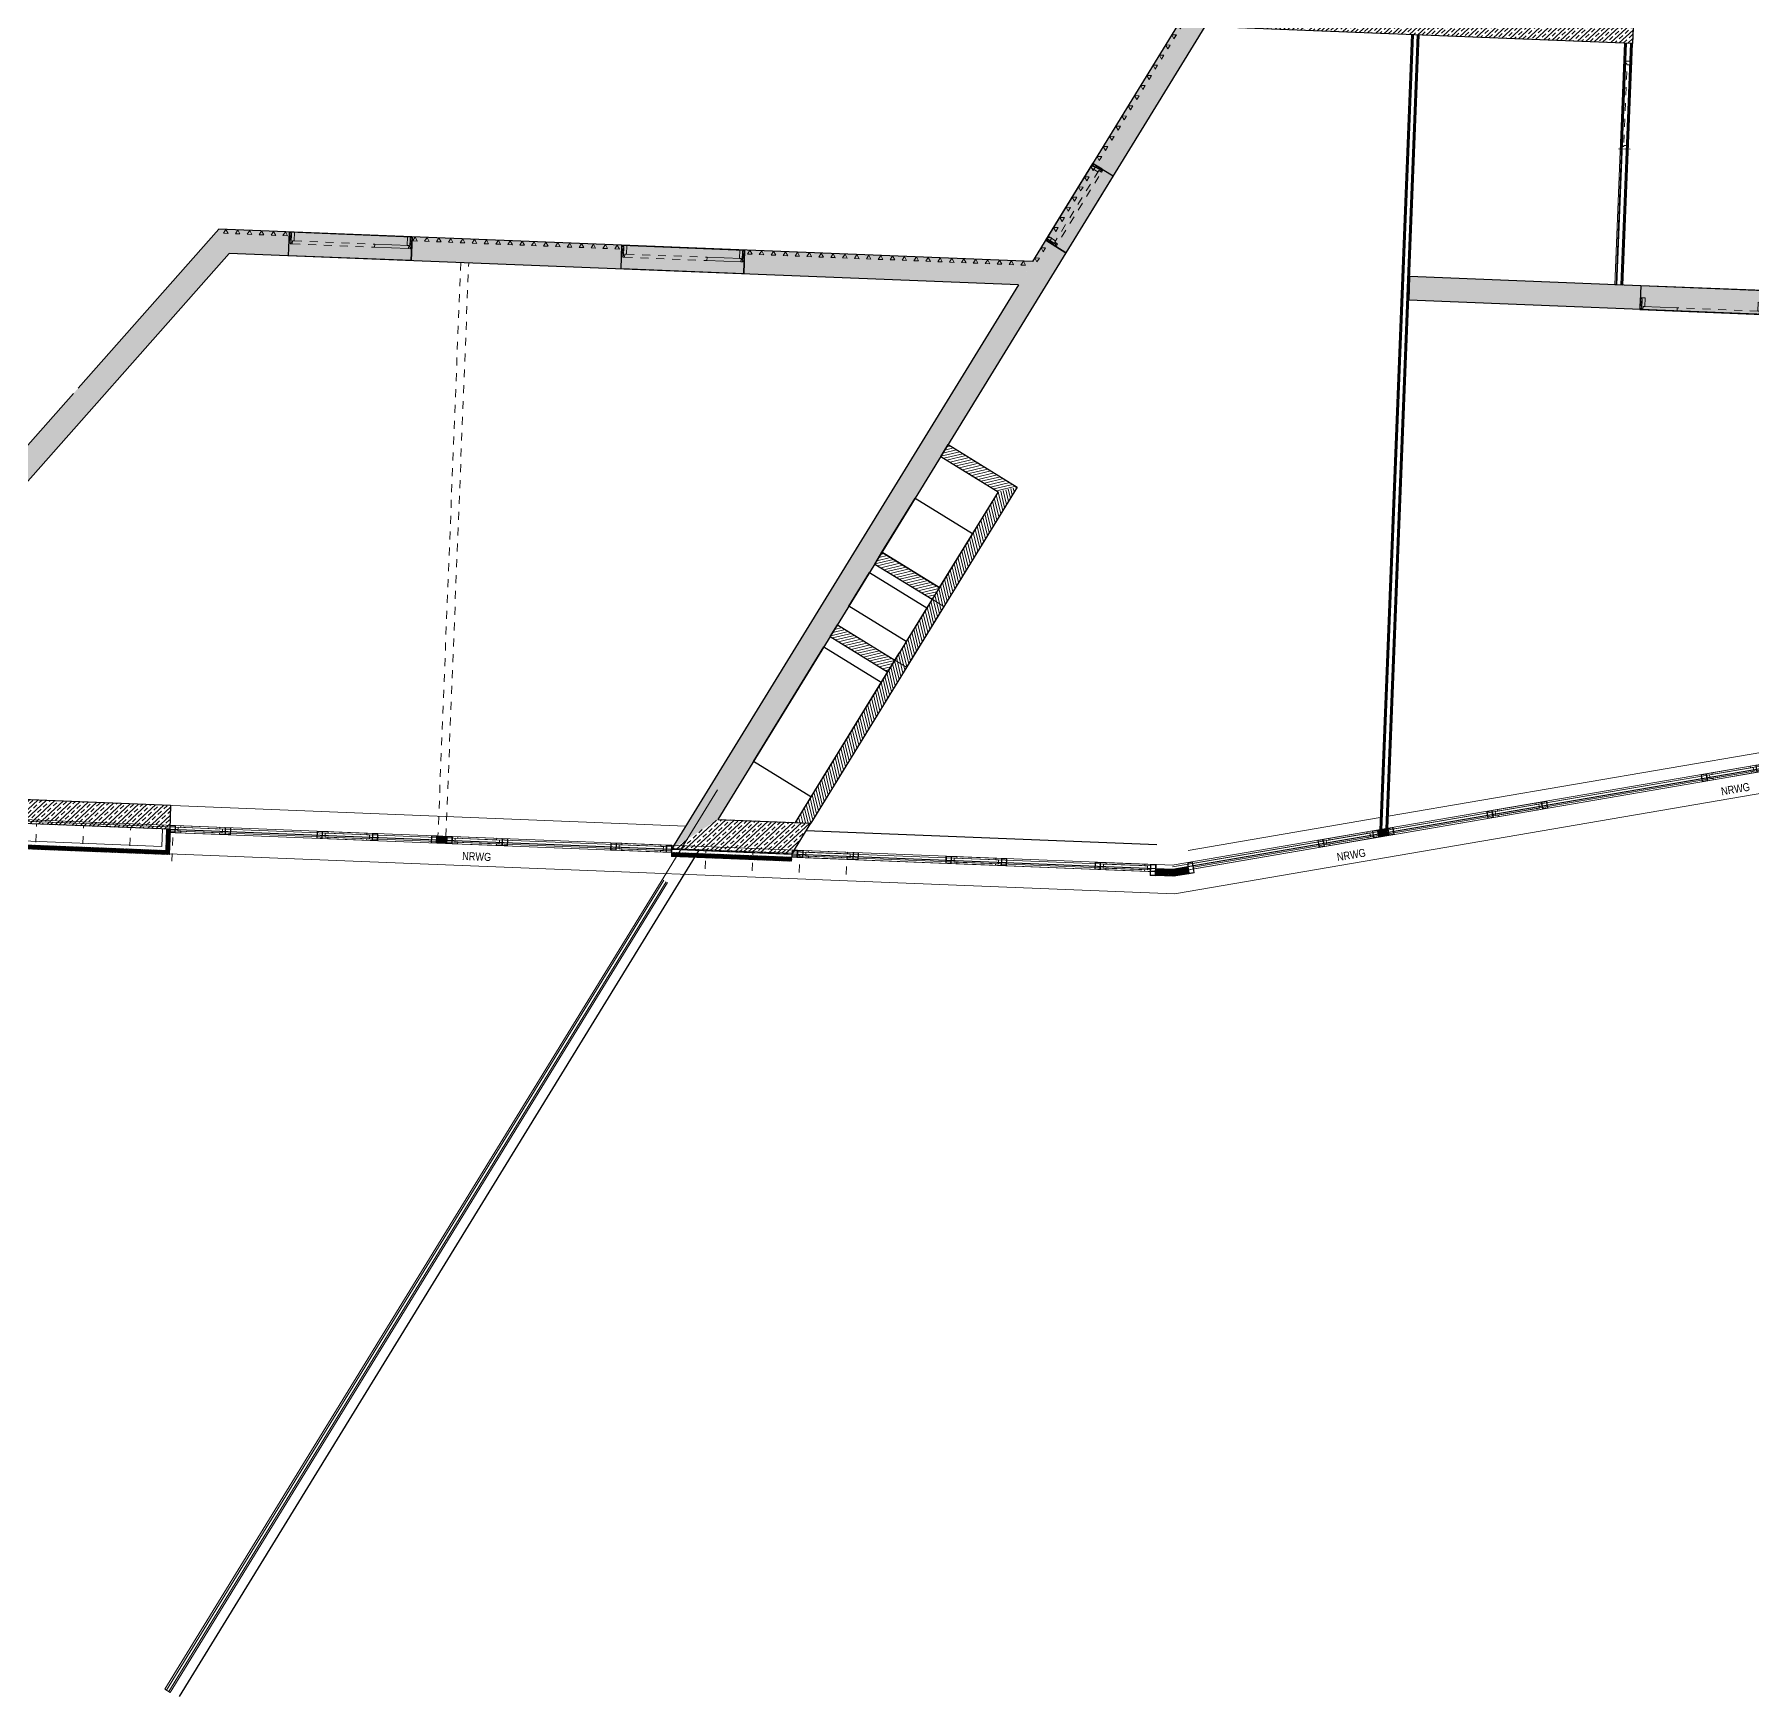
# Model space of a CAD drawing. Header units: metres. Extents: x 66528 to 66676, y 35171 to 35248.
# Drawn here: x 66623.46 to 66645.15, y 35216.05 to 35236.99 of the extents above; entities that cross this region are included whole.
import ezdxf

# ---------------------------------------------------------------- set-up
doc = ezdxf.new("R2010")
doc.units = ezdxf.units.M
doc.header["$LTSCALE"] = 0.00254
for name, pattern in [('Ohne Titel-22', [0.78736, 0.39368, -0.39368]), ('Ohne Titel-26', [0.629921, 0.314961, -0.314961]), ('Ohne Titel-31', [0.688976, 0.19685, -0.492126]), ('Ohne Titel-32', [0.352778, 0.176389, -0.176389])]:
    doc.linetypes.add(name, pattern=pattern)
for name, color, linetype, lineweight in [('AUSBAU - Darstellungen - Dämmung', 250, 'Continuous', 13), ('AUSBAU - Darstellungen - Fassade', 7, 'Continuous', 13), ('AUSBAU - Darstellungen - Geländer', 7, 'Continuous', 5), ('AUSBAU - Darstellungen - Trockenbau', 7, 'Continuous', 13), ('AUSBAU - Objekte - Türen', 7, 'Continuous', 13), ('ROHBAU - Darstellungen - Ansichtslinien', 7, 'Continuous', 13), ('ROHBAU - Darstellungen - Decken', 150, 'Continuous', 25), ('ROHBAU - Darstellungen - Sichtbetonklassen', 7, 'Continuous', 5), ('ROHBAU - Darstellungen - Wände', 7, 'Continuous', 25), ('ROHBAU - Darstellungen - Wände - Mauerwerk', 7, 'Continuous', 25)]:
    doc.layers.add(name, color=color, linetype=linetype, lineweight=lineweight)
doc.styles.add('Arial Narrow', font='ARIALN.TTF')
pattern_1 = [(13.436656125, (0, 0), (0.009124317202, -0.031482042533), [])]

# ---------------------------------------------------------------- blocks, each defined once
blk = doc.blocks.new('Tür_STB_155cm_30cm_ST-2')
at = {"layer": 'AUSBAU - Objekte - Türen', "lineweight": 25}
for p, q in [((-0.775, 0.15), (-0.775, -0.15)), ((0.775, -0.15), (0.775, 0.15))]:
    blk.add_line(p, q, dxfattribs=at)
at = {"layer": 'AUSBAU - Objekte - Türen', "color": 254, "lineweight": 5}
for p, q in [((-0.75, 0.015), (-0.775, 0.135)), ((-0.75, 0.135), (-0.775, 0.015)), ((0.75, 0.015), (0.775, 0.135)), ((0.75, 0.135), (0.775, 0.015))]:
    blk.add_line(p, q, dxfattribs=at)
at = {"layer": 'AUSBAU - Objekte - Türen', "color": 255, "linetype": 'Continuous', "lineweight": 25, "flags": 128}
blk.add_lwpolyline([(0.775, -0.15), (0.775, 0.15), (-0.775, 0.15), (-0.775, -0.15)], close=True, dxfattribs=at)
at = {"layer": 'AUSBAU - Objekte - Türen', "lineweight": 18, "flags": 128}
for points in [[(-0.75, 0.015), (-0.75, 0.135), (-0.775, 0.135), (-0.775, 0.015)], [(-0.76, 0), (-0.715, 0), (-0.715, 0.11), (-0.735, 0.11), (-0.735, 0.15), (-0.76, 0.15), (-0.76, 0.135), (-0.75, 0.135), (-0.75, 0.015), (-0.76, 0.015)], [(0.76, 0), (0.715, 0), (0.715, 0.11), (0.735, 0.11), (0.735, 0.15), (0.76, 0.15), (0.76, 0.135), (0.75, 0.135), (0.75, 0.015), (0.76, 0.015)], [(0.75, 0.015), (0.75, 0.135), (0.775, 0.135), (0.775, 0.015)]]:
    blk.add_lwpolyline(points, close=True, dxfattribs=at)
at = {"layer": 'AUSBAU - Objekte - Türen', "color": 9, "linetype": 'Ohne Titel-26', "lineweight": 5, "flags": 128}
blk.add_lwpolyline([(-0.735, 0.15), (0.305, 0.15), (0.305, 0.11), (-0.735, 0.11)], close=True, dxfattribs=at)
at = {"layer": 'AUSBAU - Objekte - Türen', "flags": 128}
blk.add_lwpolyline([(0.735, 0.15), (0.735, 0.11), (0.305, 0.11), (0.305, 0.15)], close=True, dxfattribs=at)
blk = doc.blocks.new('Tür_STB_155cm_30cm_ST')
at = {"layer": 'AUSBAU - Objekte - Türen', "lineweight": 25}
for p, q in [((-0.775, 0.15), (-0.775, -0.15)), ((-0.775, 0.15), (-0.775, -0.15)), ((0.775, -0.15), (0.775, 0.15)), ((0.775, 0.15), (0.775, -0.15)), ((0.775, 0.15), (0.775, -0.15))]:
    blk.add_line(p, q, dxfattribs=at)
at = {"layer": 'AUSBAU - Objekte - Türen', "color": 254, "lineweight": 5}
for p, q in [((-0.75, -0.135), (-0.775, -0.015)), ((-0.75, -0.015), (-0.775, -0.135)), ((0.75, -0.135), (0.775, -0.015)), ((0.75, -0.015), (0.775, -0.135))]:
    blk.add_line(p, q, dxfattribs=at)
at = {"layer": 'AUSBAU - Objekte - Türen', "color": 255, "linetype": 'Continuous', "lineweight": 25, "flags": 128}
blk.add_lwpolyline([(0.775, -0.15), (0.775, 0.15), (-0.775, 0.15), (-0.775, -0.15)], close=True, dxfattribs=at)
at = {"layer": 'AUSBAU - Objekte - Türen', "lineweight": 18, "flags": 128}
for points in [[(-0.76, -0.15), (-0.715, -0.15), (-0.715, -0.04), (-0.735, -0.04), (-0.735, 0), (-0.76, 0), (-0.76, -0.015), (-0.75, -0.015), (-0.75, -0.135), (-0.76, -0.135)], [(0.76, -0.15), (0.715, -0.15), (0.715, -0.04), (0.735, -0.04), (0.735, 0), (0.76, 0), (0.76, -0.015), (0.75, -0.015), (0.75, -0.135), (0.76, -0.135)], [(-0.75, -0.135), (-0.75, -0.015), (-0.775, -0.015), (-0.775, -0.135)], [(0.75, -0.135), (0.75, -0.015), (0.775, -0.015), (0.775, -0.135)]]:
    blk.add_lwpolyline(points, close=True, dxfattribs=at)
at = {"layer": 'AUSBAU - Objekte - Türen', "color": 9, "linetype": 'Ohne Titel-26', "lineweight": 5, "flags": 128}
blk.add_lwpolyline([(-0.735, 0), (0.305, 0), (0.305, -0.04), (-0.735, -0.04)], close=True, dxfattribs=at)
at = {"layer": 'AUSBAU - Objekte - Türen', "flags": 128}
blk.add_lwpolyline([(0.735, 0), (0.735, -0.04), (0.305, -0.04), (0.305, 0)], close=True, dxfattribs=at)
blk = doc.blocks.new('Gruppe-268-1')
at = {"layer": 'AUSBAU - Objekte - Türen', "linetype": 'Continuous', "flags": 128}
blk.add_lwpolyline([(66634.471, 35228.998), (66634.942, 35229.765), (66634.792, 35229.856), (66634.321, 35229.089)], close=True, dxfattribs=at)
blk = doc.blocks.new('Symbol-81')
at = {"layer": 'AUSBAU - Darstellungen - Fassade', "linetype": 'Continuous', "flags": 128}
for points in [[(0, 0), (0.07, 0), (0.07, -0.09), (0, -0.09)], [(0.005, -0.005), (0.065, -0.005), (0.065, -0.085), (0.005, -0.085)]]:
    blk.add_lwpolyline(points, close=True, dxfattribs=at)
blk = doc.blocks.new('Wandanschluß_CW75 (2D)')
at = {"layer": 'AUSBAU - Darstellungen - Fassade', "linetype": 'Continuous', "lineweight": 5}
h = blk.add_hatch(dxfattribs=at)
h.set_pattern_fill('DÄMMUNG GRAU-2', color=8, style=0, pattern_type=2)
h.set_pattern_definition([(45, (0, 0), (0.0099219, -0.0088194), [])])
h.paths.add_polyline_path([(-0.0625, 0.005), (-0.0625, 0.085), (0.0625, 0.085), (0.0625, 0.005)])
h = blk.add_hatch(dxfattribs=at)
h.set_pattern_fill('DÄMMUNG GRAU-2-1', color=251, style=0, pattern_type=2)
h.set_pattern_definition([(-45, (0.035355, -0.035355), (-0.008897, -0.0109467), [])])
h.paths.add_polyline_path([(-0.0625, 0.005), (-0.0625, 0.085), (0.0625, 0.085), (0.0625, 0.005)])
at = {"layer": 'AUSBAU - Darstellungen - Fassade'}
for p, q in [((-0.0625, 0.085), (0.0625, 0.085)), ((-0.0625, 0.005), (-0.0625, 0.085)), ((-0.0625, 0.005), (0.0625, 0.005)), ((0.0625, 0.005), (0.0625, 0.085))]:
    blk.add_line(p, q, dxfattribs=at)
at = {"layer": 'AUSBAU - Darstellungen - Fassade', "flags": 128}
for points in [[(-0.0625, 0.09), (0.0625, 0.09), (0.0625, 0.085), (-0.0625, 0.085)], [(-0.0625, 0.005), (0.0625, 0.005), (0.0625, 0), (-0.0625, 0)]]:
    blk.add_lwpolyline(points, close=True, dxfattribs=at)
at = {"layer": 'AUSBAU - Darstellungen - Fassade', "color": 7}
for p in [(-0.1325, 0.09), (0.0625, 0.09)]:
    blk.add_blockref('Symbol-81', p, dxfattribs=at)
blk = doc.blocks.new('SB 4')
at = {"layer": 'ROHBAU - Darstellungen - Sichtbetonklassen', "color": 251, "linetype": 'Continuous', "lineweight": 5, "flags": 128}
for points in [[(-0.121, -0.05), (-0.15, 0), (-0.179, -0.05)], [(-0.029, -0.05), (0, 0), (0.029, -0.05)]]:
    blk.add_lwpolyline(points, close=True, dxfattribs=at)
blk = doc.blocks.new('Gruppe-303-1')
at = {"layer": 'ROHBAU - Darstellungen - Sichtbetonklassen', "color": 7, "rotation": 224.8550094138253}
for p in [(66623.814, 35237.674), (66623.6, 35237.463), (66623.387, 35237.251), (66623.173, 35237.039), (66621.571, 35235.452), (66621.463, 35235.346), (66621.25, 35235.135), (66621.036, 35234.923), (66620.822, 35234.712), (66620.609, 35234.5)]:
    blk.add_blockref('SB 4', p, dxfattribs=at)
blk = doc.blocks.new('Gruppe-306-1')
at = {"layer": 'ROHBAU - Darstellungen - Sichtbetonklassen', "color": 7, "rotation": 357.828205953494}
for p in [(66626.026, 35234.52), (66626.326, 35234.508), (66626.627, 35234.496)]:
    blk.add_blockref('SB 4', p, dxfattribs=at)
blk = doc.blocks.new('Gruppe-307-1')
at = {"layer": 'ROHBAU - Darstellungen - Sichtbetonklassen', "color": 7, "rotation": 357.8155833137886}
for p in [(66628.415, 35234.425), (66628.715, 35234.413), (66629.016, 35234.401), (66629.316, 35234.389), (66629.466, 35234.383), (66629.767, 35234.371), (66630.067, 35234.359), (66630.367, 35234.347), (66630.517, 35234.341), (66630.817, 35234.329)]:
    blk.add_blockref('SB 4', p, dxfattribs=at)
blk = doc.blocks.new('Gruppe-308-1')
at = {"layer": 'ROHBAU - Darstellungen - Sichtbetonklassen', "color": 7, "rotation": 357.8142109308994}
for p in [(66632.642, 35234.257), (66632.942, 35234.245), (66633.243, 35234.233), (66633.543, 35234.22), (66633.693, 35234.215), (66633.994, 35234.202), (66634.294, 35234.191), (66634.594, 35234.179), (66634.744, 35234.173), (66635.044, 35234.161), (66635.344, 35234.15), (66635.645, 35234.137), (66635.795, 35234.132), (66635.945, 35234.125)]:
    blk.add_blockref('SB 4', p, dxfattribs=at)
blk = doc.blocks.new('Gruppe-309-1')
at = {"layer": 'ROHBAU - Darstellungen - Sichtbetonklassen', "color": 7, "rotation": 58.55180904876906}
for p in [(66638.056, 35237.367), (66637.898, 35237.111), (66637.741, 35236.855), (66637.819, 35236.983), (66637.583, 35236.599), (66637.427, 35236.343), (66637.191, 35235.959), (66637.269, 35236.087), (66637.033, 35235.702), (66636.877, 35235.447), (66636.719, 35235.19), (66636.641, 35235.062), (66636.484, 35234.806), (66636.326, 35234.55), (66636.168, 35234.294)]:
    blk.add_blockref('SB 4', p, dxfattribs=at)
blk = doc.blocks.new('Tür_STB_114cm_30cm')
at = {"layer": 'AUSBAU - Objekte - Türen', "lineweight": 25}
for p, q in [((-1.14, 0.15), (-1.14, -0.15)), ((0, 0.15), (0, -0.15)), ((0, 0.15), (0, -0.15))]:
    blk.add_line(p, q, dxfattribs=at)
at = {"layer": 'AUSBAU - Objekte - Türen', "color": 254, "lineweight": 5}
for p, q in [((-1.115, 0.135), (-1.14, 0.015)), ((-1.115, 0.015), (-1.14, 0.135)), ((-0.025, 0.135), (0, 0.015)), ((-0.025, 0.015), (0, 0.135))]:
    blk.add_line(p, q, dxfattribs=at)
at = {"layer": 'AUSBAU - Objekte - Türen', "color": 255, "linetype": 'Continuous', "lineweight": 25, "flags": 128}
blk.add_lwpolyline([(-1.14, 0.15), (-1.14, -0.15), (0, -0.15), (0, 0.15)], close=True, dxfattribs=at)
at = {"layer": 'AUSBAU - Objekte - Türen', "lineweight": 18, "flags": 128}
for points in [[(-1.115, 0.135), (-1.115, 0.015), (-1.14, 0.015), (-1.14, 0.135)], [(-1.125, 0.15), (-1.08, 0.15), (-1.08, 0.04), (-1.1, 0.04), (-1.1, 0), (-1.125, 0), (-1.125, 0.015), (-1.115, 0.015), (-1.115, 0.135), (-1.125, 0.135)], [(-0.015, 0.15), (-0.06, 0.15), (-0.06, 0.04), (-0.04, 0.04), (-0.04, 0), (-0.015, 0), (-0.015, 0.015), (-0.025, 0.015), (-0.025, 0.135), (-0.015, 0.135)], [(-0.025, 0.135), (-0.025, 0.015), (0, 0.015), (0, 0.135)]]:
    blk.add_lwpolyline(points, close=True, dxfattribs=at)
at = {"layer": 'AUSBAU - Objekte - Türen', "color": 9, "linetype": 'Ohne Titel-26', "lineweight": 5, "flags": 128}
blk.add_lwpolyline([(-1.1, 0.04), (-0.04, 0.04), (-0.04, 0), (-1.1, 0)], close=True, dxfattribs=at)
blk = doc.blocks.new('BTN_fenster_hoch_OG4_gr_mot')
at = {"layer": 'AUSBAU - Darstellungen - Fassade'}
for p, q in [((-0.7, 0.4), (-0.07, 0.4)), ((-0.7, 0.31), (-0.07, 0.31))]:
    blk.add_line(p, q, dxfattribs=at)
at = {"layer": 'AUSBAU - Darstellungen - Fassade', "flags": 128}
for points in [[(-0.7, 0.4), (-0.07, 0.4), (-0.07, 0.31), (-0.7, 0.31)], [(-0.63, 0.38), (-0.63, 0.4), (-0.7, 0.4), (-0.7, 0.31), (-0.63, 0.31), (-0.63, 0.33), (-0.665, 0.33), (-0.665, 0.38)], [(-0.665, 0.38), (-0.105, 0.38), (-0.105, 0.33), (-0.665, 0.33)], [(-0.14, 0.38), (-0.14, 0.4), (-0.07, 0.4), (-0.07, 0.31), (-0.14, 0.31), (-0.14, 0.33), (-0.105, 0.33), (-0.105, 0.38)]]:
    blk.add_lwpolyline(points, close=True, dxfattribs=at)
at = {"layer": 'AUSBAU - Darstellungen - Fassade', "color": 7, "rotation": 359.9999999965611}
for p in [(-0.77, 0.4), (-0.07, 0.4)]:
    blk.add_blockref('Symbol-81', p, dxfattribs=at)
blk = doc.blocks.new('BTN_fenster_hoch4_OG1_gr_R')
at = {"layer": 'AUSBAU - Darstellungen - Fassade'}
for p, q in [((0.07, 0), (0.7, 0)), ((0.07, -0.09), (0.7, -0.09))]:
    blk.add_line(p, q, dxfattribs=at)
at = {"layer": 'AUSBAU - Darstellungen - Fassade', "flags": 128}
for points in [[(0.07, 0), (0.7, 0), (0.7, -0.09), (0.07, -0.09)], [(0.14, -0.02), (0.14, 0), (0.07, 0), (0.07, -0.09), (0.14, -0.09), (0.14, -0.07), (0.105, -0.07), (0.105, -0.02)], [(0.105, -0.02), (0.665, -0.02), (0.665, -0.07), (0.105, -0.07)], [(0.63, -0.02), (0.63, 0), (0.7, 0), (0.7, -0.09), (0.63, -0.09), (0.63, -0.07), (0.665, -0.07), (0.665, -0.02)]]:
    blk.add_lwpolyline(points, close=True, dxfattribs=at)
at = {"layer": 'AUSBAU - Darstellungen - Fassade', "color": 7, "rotation": 359.9999999965611}
for p in [(0, 0), (0.7, 0)]:
    blk.add_blockref('Symbol-81', p, dxfattribs=at)
blk = doc.blocks.new('Anschluss_Fassade')
at = {"layer": 'AUSBAU - Darstellungen - Fassade', "linetype": 'Continuous', "flags": 128}
for points in [[(0, 0.14), (0.07, 0.14), (0.07, 0), (0, 0)], [(0.005, 0.135), (0.065, 0.135), (0.065, 0.005), (0.005, 0.005)]]:
    blk.add_lwpolyline(points, close=True, dxfattribs=at)
blk = doc.blocks.new('Tür_TB_114cm_10cm')
at = {"layer": 'AUSBAU - Objekte - Türen', "lineweight": 18}
for p, q in [((0, 0.075), (0, 0.062)), ((0, 0.062), (0, 0.075)), ((0.015, 0.062), (0, 0.062)), ((0.015, 0.1), (0.015, -0.05)), ((1.125, 0.062), (1.14, 0.062)), ((1.14, 0.075), (1.14, 0.062)), ((1.14, 0.062), (1.14, 0.075)), ((0, -0.013), (0.015, -0.013)), ((0, -0.013), (0, -0.025)), ((1.14, -0.013), (1.125, -0.013)), ((1.14, -0.013), (1.14, -0.025))]:
    blk.add_line(p, q, dxfattribs=at)
at = {"layer": 'AUSBAU - Objekte - Türen', "color": 255, "linetype": 'Continuous', "lineweight": 5, "flags": 128}
blk.add_lwpolyline([(1.14, 0.062), (1.125, 0.062), (1.125, -0.013), (1.14, -0.013), (1.14, -0.025), (0, -0.025), (0, -0.013), (0.01, -0.013), (0.015, -0.013), (0.015, 0.062), (0.009, 0.062), (0, 0.062), (0, 0.075), (1.14, 0.075)], close=True, dxfattribs=at)
at = {"layer": 'AUSBAU - Objekte - Türen', "lineweight": 18, "flags": 128}
for points in [[(0.015, 0.075), (0.06, 0.075), (0.06, 0.015), (0.045, 0.015), (0.045, -0.025), (0.015, -0.025)], [(1.125, 0.075), (1.08, 0.075), (1.08, 0.015), (1.095, 0.015), (1.095, -0.025), (1.125, -0.025)]]:
    blk.add_lwpolyline(points, close=True, dxfattribs=at)
at = {"layer": 'AUSBAU - Objekte - Türen', "color": 9, "linetype": 'Ohne Titel-26', "lineweight": 5, "flags": 128}
blk.add_lwpolyline([(0.095, 0.015), (1.095, 0.015), (1.095, -0.005), (1.095, -0.025), (0.045, -0.025), (0.045, 0.015)], close=True, dxfattribs=at)

msp = doc.modelspace()

# ---------------------------------------------------------------- hatches: boundary and pattern name
at = {"layer": 'AUSBAU - Darstellungen - Dämmung', "linetype": 'Continuous', "lineweight": 5}
h = msp.add_hatch(dxfattribs=at)
h.set_pattern_fill('DÄMMUNG ROT_NICHTBRENNBAR', color=41, angle=-2.2793, style=0, pattern_type=2)
h.set_pattern_definition([(42.72072458, (0, 0), (0.05088190898, -0.05510019364), [])])
h.paths.add_polyline_path([(66637.615, 35226.368), (66637.619, 35226.457), (66637.834, 35226.449), (66637.84, 35226.359)])
h = msp.add_hatch(dxfattribs=at)
h.set_pattern_fill('DÄMMUNG GRAU-2', color=8, angle=-2.2793, style=0, pattern_type=2)
h.set_pattern_definition([(42.72072458, (0, 0), (0.0095632727066, -0.0092070635374), [])])
h.paths.add_polyline_path([(66637.619, 35226.452), (66637.615, 35226.372), (66637.84, 35226.364), (66637.835, 35226.444)])
h = msp.add_hatch(dxfattribs=at)
h.set_pattern_fill('DÄMMUNG GRAU-2-1', color=251, angle=-2.2793, style=0, pattern_type=2)
h.set_pattern_definition([(-47.27927542, (0.033921, -0.036733), (-0.0093253228812, -0.010584246509), [])])
h.paths.add_polyline_path([(66637.619, 35226.452), (66637.615, 35226.372), (66637.84, 35226.364), (66637.835, 35226.444)])
h = msp.add_hatch(dxfattribs=at)
h.set_pattern_fill('DÄMMUNG ROT_NICHTBRENNBAR', color=41, angle=-170.2793, style=0, pattern_type=2)
h.set_pattern_definition([(-125.2793, (0, 0), (-0.061225973026, 0.04331720475), [])])
h.paths.add_polyline_path([(66638.02, 35226.481), (66638.035, 35226.392), (66637.84, 35226.359), (66637.834, 35226.449)])
h = msp.add_hatch(dxfattribs=at)
h.set_pattern_fill('DÄMMUNG GRAU-2', color=8, angle=-170.2793, style=0, pattern_type=2)
h.set_pattern_definition([(-125.279300003, (0, 0), (-0.0112685453898, 0.0070175557455), [])])
h.paths.add_polyline_path([(66638.034, 35226.397), (66638.021, 35226.476), (66637.835, 35226.444), (66637.84, 35226.364)])
h = msp.add_hatch(dxfattribs=at)
h.set_pattern_fill('DÄMMUNG GRAU-2-1', color=251, angle=-170.2793, style=0, pattern_type=2)
h.set_pattern_definition([(-215.279300003, (-0.040817, 0.028878), (0.0069209588884, 0.0122917960065), [])])
h.paths.add_polyline_path([(66638.034, 35226.397), (66638.021, 35226.476), (66637.835, 35226.444), (66637.84, 35226.364)])
at = {"layer": 'AUSBAU - Darstellungen - Fassade', "linetype": 'Continuous', "lineweight": 5}
h = msp.add_hatch(dxfattribs=at)
h.set_pattern_fill('DÄMMUNG GRAU-2', color=8, angle=-92.2793, style=0, pattern_type=2)
h.set_pattern_definition([(-47.2793, (0, 0), (-0.00920706764, -0.0095632687568), [])])
h.paths.add_polyline_path([(66625.176, 35226.953), (66625.126, 35226.955), (66625.115, 35226.685), (66625.163, 35226.633)])
h = msp.add_hatch(dxfattribs=at)
h.set_pattern_fill('DÄMMUNG GRAU-2-1', color=251, angle=-92.2793, style=0, pattern_type=2)
h.set_pattern_definition([(-137.2793, (-0.036733, -0.033921), (-0.0105842425084, 0.0093253274218), [])])
h.paths.add_polyline_path([(66625.176, 35226.953), (66625.126, 35226.955), (66625.115, 35226.685), (66625.163, 35226.633)])
h = msp.add_hatch(dxfattribs=at)
h.set_pattern_fill('DÄMMUNG GRAU-2', color=8, angle=177.7207, style=0, pattern_type=2)
h.set_pattern_definition([(222.720700003, (0, 0), (-0.0095632687573, 0.0092070676394), [])])
h.paths.add_polyline_path([(66625.163, 35226.633), (66625.115, 35226.685), (66622.956, 35226.771), (66622.924, 35226.722)])
h = msp.add_hatch(dxfattribs=at)
h.set_pattern_fill('DÄMMUNG GRAU-2-1', color=251, angle=177.7207, style=0, pattern_type=2)
h.set_pattern_definition([(132.720700003, (-0.033921, 0.036733), (0.0093253274212, 0.010584242509), [])])
h.paths.add_polyline_path([(66625.163, 35226.633), (66625.115, 35226.685), (66622.956, 35226.771), (66622.924, 35226.722)])
h = msp.add_hatch(dxfattribs=at)
h.set_pattern_fill('DÄMMUNG GRAU-2', color=8, angle=177.7207, style=0, pattern_type=2)
h.set_pattern_definition([(222.7207, (0, 0), (-0.0095632687567, 0.00920706764), [])])
h.paths.add_polyline_path([(66633.019, 35226.55), (66633.021, 35226.6), (66631.503, 35226.661), (66631.501, 35226.611)])
h = msp.add_hatch(dxfattribs=at)
h.set_pattern_fill('DÄMMUNG GRAU-2-1', color=251, angle=177.7207, style=0, pattern_type=2)
h.set_pattern_definition([(132.7207, (-0.033921, 0.036733), (0.009325327422, 0.0105842425083), [])])
h.paths.add_polyline_path([(66633.019, 35226.55), (66633.021, 35226.6), (66631.503, 35226.661), (66631.501, 35226.611)])
at = {"layer": 'ROHBAU - Darstellungen - Wände', "linetype": 'Continuous', "lineweight": 5}
h = msp.add_hatch(dxfattribs=at)
h.set_pattern_fill('STAHLBETON 1_5MM', angle=-121.5633, style=0, pattern_type=2)
h.set_pattern_definition([(-76.56333318, (0, 0), (-0.07294705278, -0.01742777929), []), (-76.56333318, (-0.03891, -0.009295), (-0.07294705278, -0.01742777929), [0.06, -0.04])])
h.paths.add_polyline_path([(66638.074, 35237.395), (66638.238, 35237.088), (66632.088, 35227.078), (66631.504, 35226.701)])
h = msp.add_hatch(dxfattribs=at)
h.set_pattern_fill('STAHLBETON 1_5MM', angle=177.7207, style=0, pattern_type=2)
h.set_pattern_definition([(222.72072459, (0, 0), (-0.05088190898, 0.05510019363), []), (222.72072459, (-0.02714, 0.02939), (-0.05088190898, 0.05510019363), [0.06, -0.04])])
h.paths.add_polyline_path([(66643.65, 35237.173), (66643.638, 35236.873), (66638.238, 35237.088), (66638.074, 35237.395)])
h = msp.add_hatch(dxfattribs=at)
h.set_pattern_fill('STAHLBETON 1_5MM', angle=48.517, style=0, pattern_type=2)
h.set_pattern_definition([(93.51697321, (0, 0), (0.07485875023, 0.0046008167), []), (93.51697321, (0.03993, 0.002454), (0.07485875023, 0.0046008167), [0.06, -0.04])])
h.paths.add_polyline_path([(66619.406, 35226.862), (66619.019, 35226.877), (66625.785, 35234.53), (66625.916, 35234.224)])
h = msp.add_hatch(dxfattribs=at)
h.set_pattern_fill('STAHLBETON 1_5MM', angle=177.7207, style=0, pattern_type=2)
h.set_pattern_definition([(222.72072459, (0, 0), (-0.05088190898, 0.05510019363), []), (222.72072459, (-0.02714, 0.02939), (-0.05088190898, 0.05510019363), [0.06, -0.04])])
h.paths.add_polyline_path([(66636.062, 35234.121), (66635.882, 35233.827), (66625.916, 35234.224), (66625.785, 35234.53)])
h = msp.add_hatch(dxfattribs=at)
h.set_pattern_fill('STAHLBETON 1_5MM', angle=177.7207, style=0, pattern_type=2)
h.set_pattern_definition([(222.72072458, (0, 0), (-0.05088190898, 0.05510019363), []), (222.72072458, (-0.02714, 0.02939), (-0.05088190898, 0.05510019363), [0.06, -0.04])])
h.paths.add_polyline_path([(66658.007, 35233.247), (66657.995, 35232.947), (66640.811, 35233.631), (66640.823, 35233.931)])
h = msp.add_hatch(dxfattribs=at)
h.set_pattern_fill('STAHLBETON 1_5MM', angle=177.7207, style=0, pattern_type=2)
h.set_pattern_definition([(222.72072459, (0, 0), (-0.05088190898, 0.05510019363), []), (222.72072459, (-0.02714, 0.02939), (-0.05088190898, 0.05510019363), [0.06, -0.04])])
h.paths.add_polyline_path([(66625.177, 35227.253), (66625.166, 35226.953), (66619.68, 35227.171), (66619.936, 35227.461)])
h = msp.add_hatch(dxfattribs=at)
h.set_pattern_fill('STAHLBETON 1_5MM', angle=-2.2793, style=0, pattern_type=2)
h.set_pattern_definition([(42.72072459, (0, 0), (0.050881908986, -0.05510019363), []), (42.72072459, (0.02714, -0.02939), (0.050881908986, -0.05510019363), [0.06, -0.04])])
h.paths.add_polyline_path([(66631.504, 35226.701), (66632.088, 35227.078), (66633.262, 35227.031), (66633.022, 35226.64)])
at = {"layer": 'ROHBAU - Darstellungen - Wände - Mauerwerk', "linetype": 'Continuous', "lineweight": 5}
h = msp.add_hatch(dxfattribs=at)
h.set_pattern_fill('KALKSANDSTEIN 1MM', angle=-31.5633, style=0, pattern_type=2)
h.set_pattern_definition([(13.436666825, (0, 0), (0.009124323081, -0.03148204083), [])])
h.paths.add_polyline_path([(66634.903, 35231.66), (66634.995, 35231.809), (66635.868, 35231.273), (66635.627, 35231.215)])
h = msp.add_hatch(dxfattribs=at)
h.set_pattern_fill('KALKSANDSTEIN 1MM', angle=-31.5633, style=0, pattern_type=2)
h.set_pattern_definition([(13.436666824, (0, 0), (0.009124323081, -0.03148204083), [])])
h.paths.add_polyline_path([(66634.995, 35231.809), (66634.903, 35231.66), (66635.627, 35231.215), (66635.868, 35231.273)])
h = msp.add_hatch(dxfattribs=at)
h.set_pattern_fill('KALKSANDSTEIN 1MM', angle=-121.5633, style=0, pattern_type=2)
h.set_pattern_definition([(-76.563343875, (0, 0), (-0.031482042533, -0.009124317202), [])])
h.paths.add_polyline_path([(66635.627, 35231.215), (66635.868, 35231.273), (66633.262, 35227.031), (66633.062, 35227.039)])
h = msp.add_hatch(dxfattribs=at)
h.set_pattern_fill('KALKSANDSTEIN 1MM', angle=-121.5633, style=0, pattern_type=2)
h.set_pattern_definition([(-76.563343875, (0, 0), (-0.031482042533, -0.009124317202), [])])
h.paths.add_polyline_path([(66635.868, 35231.273), (66635.627, 35231.215), (66633.062, 35227.039), (66633.262, 35227.031)])
h = msp.add_hatch(dxfattribs=at)
h.set_pattern_fill('KALKSANDSTEIN 1MM', angle=-31.5633, style=0, pattern_type=2)
h.set_pattern_definition(pattern_1)
h.paths.add_polyline_path([(66634.068, 35230.301), (66634.16, 35230.45), (66634.884, 35230.005), (66634.792, 35229.856)])
h = msp.add_hatch(dxfattribs=at)
h.set_pattern_fill('KALKSANDSTEIN 1MM', angle=-31.5633, style=0, pattern_type=2)
h.set_pattern_definition(pattern_1)
h.paths.add_polyline_path([(66634.16, 35230.45), (66634.068, 35230.301), (66634.792, 35229.856), (66634.884, 35230.005)])
h = msp.add_hatch(dxfattribs=at)
h.set_pattern_fill('KALKSANDSTEIN 1MM', angle=-31.5633, style=0, pattern_type=2)
h.set_pattern_definition(pattern_1)
h.paths.add_polyline_path([(66633.506, 35229.385), (66633.597, 35229.534), (66634.321, 35229.089), (66634.23, 35228.94)])
h = msp.add_hatch(dxfattribs=at)
h.set_pattern_fill('KALKSANDSTEIN 1MM', angle=-31.5633, style=0, pattern_type=2)
h.set_pattern_definition(pattern_1)
h.paths.add_polyline_path([(66633.597, 35229.534), (66633.506, 35229.385), (66634.23, 35228.94), (66634.321, 35229.089)])

# ---------------------------------------------------------------- linework, layer by layer
at = {"layer": 'AUSBAU - Darstellungen - Dämmung'}
for p, q in [((66637.615, 35226.368), (66637.619, 35226.457)), ((66637.619, 35226.457), (66637.834, 35226.449)), ((66638.02, 35226.481), (66637.834, 35226.449)), ((66638.02, 35226.481), (66638.035, 35226.392)), ((66637.615, 35226.368), (66637.84, 35226.359)), ((66638.035, 35226.392), (66637.84, 35226.359))]:
    msp.add_line(p, q, dxfattribs=at)
at = {"layer": 'AUSBAU - Darstellungen - Dämmung', "color": 178, "linetype": 'Continuous', "lineweight": 5}
for p, q in [((66637.619, 35226.452), (66637.835, 35226.444)), ((66637.619, 35226.452), (66637.835, 35226.444)), ((66638.021, 35226.476), (66637.835, 35226.444)), ((66638.021, 35226.476), (66637.835, 35226.444)), ((66637.615, 35226.372), (66637.84, 35226.364)), ((66637.615, 35226.372), (66637.84, 35226.364)), ((66638.034, 35226.397), (66637.84, 35226.364)), ((66638.034, 35226.397), (66637.84, 35226.364))]:
    msp.add_line(p, q, dxfattribs=at)
at = {"layer": 'AUSBAU - Darstellungen - Fassade', "linetype": 'Continuous'}
for p, q in [((66637.829, 35226.479), (66666.741, 35231.431)), ((66637.826, 35226.498), (66657.875, 35229.933)), ((66637.837, 35226.409), (66649.652, 35228.433)), ((66637.855, 35226.138), (66649.641, 35228.157)), ((66622.319, 35227.096), (66631.522, 35226.73)), ((66622.32, 35227.116), (66637.836, 35226.499)), ((66637.837, 35226.409), (66625.164, 35226.913)), ((66637.837, 35226.409), (66625.164, 35226.913)), ((66637.837, 35226.409), (66625.164, 35226.913)), ((66637.855, 35226.138), (66625.153, 35226.643)), ((66637.855, 35226.138), (66625.153, 35226.643)), ((66637.855, 35226.138), (66625.153, 35226.643))]:
    msp.add_line(p, q, dxfattribs=at)
at = {"layer": 'AUSBAU - Darstellungen - Fassade'}
for p, q in [((66649.387, 35228.387), (66637.832, 35226.408)), ((66649.4, 35228.46), (66638.084, 35226.522)), ((66649.408, 35228.411), (66638.092, 35226.473)), ((66625.164, 35226.913), (66631.503, 35226.661)), ((66625.164, 35226.913), (66631.503, 35226.661)), ((66625.165, 35226.933), (66631.503, 35226.681)), ((66633.023, 35226.67), (66637.55, 35226.49)), ((66633.021, 35226.62), (66637.548, 35226.44)), ((66633.021, 35226.6), (66637.842, 35226.408))]:
    msp.add_line(p, q, dxfattribs=at)
at = {"layer": 'AUSBAU - Darstellungen - Fassade', "linetype": 'Ohne Titel-22'}
for p, q in [((66623.475, 35226.79), (66623.484, 35227.02)), ((66624.069, 35226.767), (66624.078, 35226.996)), ((66624.664, 35226.743), (66624.673, 35226.973)), ((66631.926, 35226.454), (66631.935, 35226.684)), ((66632.52, 35226.43), (66632.53, 35226.66)), ((66633.115, 35226.407), (66633.124, 35226.636)), ((66633.709, 35226.383), (66633.719, 35226.613))]:
    msp.add_line(p, q, dxfattribs=at)
at = {"layer": 'AUSBAU - Darstellungen - Fassade', "color": 7, "linetype": 'Continuous', "lineweight": 13}
for p, q in [((66625.076, 35226.957), (66625.067, 35226.737)), ((66625.076, 35226.957), (66625.176, 35226.953)), ((66625.126, 35226.955), (66625.115, 35226.685)), ((66625.126, 35226.955), (66625.115, 35226.685)), ((66625.176, 35226.953), (66625.163, 35226.633)), ((66625.163, 35226.633), (66622.924, 35226.722)), ((66625.115, 35226.685), (66622.956, 35226.771)), ((66625.115, 35226.685), (66622.956, 35226.771)), ((66625.067, 35226.737), (66622.988, 35226.82)), ((66631.505, 35226.711), (66631.501, 35226.611)), ((66633.021, 35226.6), (66631.503, 35226.661)), ((66633.021, 35226.6), (66631.503, 35226.661)), ((66633.023, 35226.65), (66631.505, 35226.711)), ((66633.023, 35226.65), (66633.019, 35226.55)), ((66633.019, 35226.55), (66631.501, 35226.611))]:
    msp.add_line(p, q, dxfattribs=at)
at = {"layer": 'AUSBAU - Darstellungen - Fassade', "linetype": 'Ohne Titel-32'}
msp.add_line((66625.206, 35226.848), (66625.192, 35226.498), dxfattribs=at)
at = {"layer": 'AUSBAU - Darstellungen - Fassade', "linetype": 'Continuous', "flags": 128}
for points in [[(66633.022, 35226.64), (66633.052, 35226.689), (66633.094, 35226.688), (66633.091, 35226.598), (66633.021, 35226.6)], [(66633.027, 35226.639), (66633.055, 35226.684), (66633.089, 35226.683), (66633.086, 35226.603), (66633.026, 35226.605)], [(66638.02, 35226.481), (66638.022, 35226.532), (66638.081, 35226.542), (66638.104, 35226.404), (66638.035, 35226.392)], [(66638.025, 35226.481), (66638.027, 35226.527), (66638.076, 35226.536), (66638.098, 35226.408), (66638.039, 35226.398)]]:
    msp.add_lwpolyline(points, close=True, dxfattribs=at)
at = {"layer": 'AUSBAU - Darstellungen - Geländer', "color": 8}
for p, q in [((66632.083, 35227.452), (66625.106, 35216.095)), ((66631.405, 35226.31), (66625.123, 35216.085)), ((66631.435, 35226.291), (66625.153, 35216.066))]:
    msp.add_line(p, q, dxfattribs=at)
at = {"layer": 'AUSBAU - Darstellungen - Geländer'}
for q in [(66631.452, 35226.281), (66625.106, 35216.095)]:
    msp.add_line((66625.17, 35216.056), q, dxfattribs=at)
at = {"layer": 'AUSBAU - Darstellungen - Trockenbau', "color": 7, "linetype": 'Continuous', "lineweight": 13}
for p, q in [((66640.445, 35226.942), (66640.845, 35236.985)), ((66640.546, 35226.964), (66640.945, 35236.981)), ((66640.945, 35236.981), (66640.845, 35236.985)), ((66643.538, 35236.877), (66643.416, 35233.828)), ((66643.638, 35236.873), (66643.516, 35233.824)), ((66643.538, 35236.877), (66643.638, 35236.873)), ((66643.416, 35233.828), (66643.516, 35233.824)), ((66640.546, 35226.964), (66640.445, 35226.942))]:
    msp.add_line(p, q, dxfattribs=at)
at = {"layer": 'AUSBAU - Darstellungen - Trockenbau', "color": 7, "linetype": 'Continuous', "lineweight": 5}
for p, q in [((66640.458, 35226.944), (66640.857, 35236.984)), ((66640.458, 35226.944), (66640.857, 35236.984)), ((66640.47, 35226.947), (66640.87, 35236.984)), ((66640.47, 35226.947), (66640.87, 35236.984)), ((66640.521, 35226.959), (66640.92, 35236.982)), ((66640.521, 35226.959), (66640.92, 35236.982)), ((66640.533, 35226.961), (66640.932, 35236.981)), ((66640.533, 35226.961), (66640.932, 35236.981)), ((66643.55, 35236.877), (66643.429, 35233.827)), ((66643.55, 35236.877), (66643.429, 35233.827)), ((66643.563, 35236.876), (66643.441, 35233.827)), ((66643.563, 35236.876), (66643.441, 35233.827)), ((66643.613, 35236.874), (66643.491, 35233.825)), ((66643.613, 35236.874), (66643.491, 35233.825)), ((66643.625, 35236.874), (66643.504, 35233.824)), ((66643.625, 35236.874), (66643.504, 35233.824))]:
    msp.add_line(p, q, dxfattribs=at)
at = {"layer": 'AUSBAU - Darstellungen - Trockenbau', "color": 7, "linetype": 'Ohne Titel-31', "lineweight": 13}
for p, q in [((66628.841, 35234.108), (66628.553, 35226.868)), ((66628.653, 35226.864), (66628.941, 35234.104))]:
    msp.add_line(p, q, dxfattribs=at)
at = {"layer": 'ROHBAU - Darstellungen - Ansichtslinien'}
for p, q in [((66640.552, 35227.117), (66645.283, 35227.928)), ((66631.684, 35226.994), (66622.33, 35227.366)), ((66638.028, 35226.685), (66640.451, 35227.1))]:
    msp.add_line(p, q, dxfattribs=at)
at = {"layer": 'ROHBAU - Darstellungen - Decken', "linetype": 'Continuous'}
for p, q in [((66636.227, 35234.388), (66636.824, 35235.359)), ((66637.079, 35235.202), (66636.482, 35234.231)), ((66631.848, 35226.687), (66625.285, 35216.003))]:
    msp.add_line(p, q, dxfattribs=at)
at = {"layer": 'ROHBAU - Darstellungen - Decken'}
msp.add_line((66638.02, 35226.481), (66675.665, 35232.93), dxfattribs=at)
at = {"layer": 'ROHBAU - Darstellungen - Decken', "lineweight": 25}
msp.add_line((66625.166, 35226.953), (66637.619, 35226.457), dxfattribs=at)
at = {"layer": 'ROHBAU - Darstellungen - Decken', "flags": 128}
for points in [[(66634.579, 35231.132), (66635.303, 35230.687), (66634.884, 35230.005), (66634.16, 35230.45)], [(66634.003, 35230.195), (66634.727, 35229.75), (66634.465, 35229.324), (66633.741, 35229.769)], [(66633.427, 35229.257), (66634.151, 35228.812), (66633.261, 35227.364), (66632.537, 35227.809)]]:
    msp.add_lwpolyline(points, close=True, dxfattribs=at)
at = {"layer": 'ROHBAU - Darstellungen - Wände', "color": 7, "linetype": 'Continuous', "lineweight": 25}
for p, q in [((66638.074, 35237.395), (66636.062, 35234.121)), ((66638.238, 35237.088), (66632.088, 35227.078)), ((66643.638, 35236.873), (66638.238, 35237.088)), ((66643.65, 35237.173), (66643.638, 35236.873)), ((66624.011, 35232.523), (66625.785, 35234.53)), ((66636.062, 35234.121), (66625.785, 35234.53)), ((66619.936, 35227.461), (66625.916, 35234.224)), ((66635.882, 35233.827), (66625.916, 35234.224)), ((66635.882, 35233.827), (66631.504, 35226.701)), ((66640.823, 35233.931), (66640.811, 35233.631)), ((66645.515, 35233.744), (66640.823, 35233.931)), ((66657.995, 35232.947), (66640.811, 35233.631)), ((66619.019, 35226.877), (66623.951, 35232.455)), ((66625.177, 35227.253), (66619.936, 35227.461)), ((66625.166, 35226.953), (66619.68, 35227.171)), ((66625.177, 35227.253), (66625.166, 35226.953))]:
    msp.add_line(p, q, dxfattribs=at)
at = {"layer": 'ROHBAU - Darstellungen - Wände'}
for p, q in [((66632.088, 35227.078), (66633.262, 35227.031)), ((66633.022, 35226.64), (66633.262, 35227.031)), ((66637.631, 35226.757), (66633.202, 35226.933)), ((66631.504, 35226.701), (66633.022, 35226.64))]:
    msp.add_line(p, q, dxfattribs=at)
at = {"layer": 'ROHBAU - Darstellungen - Wände - Mauerwerk', "color": 7, "linetype": 'Continuous', "lineweight": 25}
for p, q in [((66634.903, 35231.66), (66634.995, 35231.809)), ((66634.903, 35231.66), (66635.627, 35231.215)), ((66634.903, 35231.66), (66635.627, 35231.215)), ((66634.995, 35231.809), (66635.868, 35231.273)), ((66634.995, 35231.809), (66635.868, 35231.273)), ((66635.627, 35231.215), (66633.062, 35227.039)), ((66635.868, 35231.273), (66633.262, 35227.031)), ((66635.868, 35231.273), (66633.262, 35227.031)), ((66635.627, 35231.215), (66634.884, 35230.005)), ((66634.068, 35230.301), (66634.16, 35230.45)), ((66634.16, 35230.45), (66634.884, 35230.005)), ((66634.16, 35230.45), (66634.884, 35230.005)), ((66634.068, 35230.301), (66634.792, 35229.856)), ((66634.068, 35230.301), (66634.792, 35229.856)), ((66634.792, 35229.856), (66634.465, 35229.324)), ((66633.506, 35229.385), (66633.597, 35229.534)), ((66633.597, 35229.534), (66634.321, 35229.089)), ((66633.597, 35229.534), (66634.321, 35229.089)), ((66633.506, 35229.385), (66634.23, 35228.94)), ((66633.506, 35229.385), (66634.23, 35228.94)), ((66634.374, 35229.175), (66633.062, 35227.039)), ((66633.062, 35227.039), (66633.262, 35227.031))]:
    msp.add_line(p, q, dxfattribs=at)

# ---------------------------------------------------------------- block references
at = {"layer": 'AUSBAU - Darstellungen - Fassade', "color": 7}
for name, p, rotation in [('BTN_fenster_hoch_OG4_gr_mot', (66645.33, 35227.378), 9.720713885975306), ('BTN_fenster_hoch4_OG1_gr_R', (66641.796, 35227.178), 9.7207), ('BTN_fenster_hoch4_OG1_gr_R', (66627.026, 35226.929), 357.7191), ('Wandanschluß_CW75 (2D)', (66628.603, 35226.866), 177.7207), ('BTN_fenster_hoch_OG4_gr_mot', (66640.49, 35226.549), 9.720713885975306), ('Wandanschluß_CW75 (2D)', (66640.499, 35226.865), 9.7207), ('BTN_fenster_hoch4_OG1_gr_R', (66630.737, 35226.781), 357.7191), ('BTN_fenster_hoch4_OG1_gr_R', (66634.968, 35226.613), 357.7191), ('BTN_fenster_hoch4_OG1_gr_R', (66636.851, 35226.538), 357.7191), ('Anschluss_Fassade', (66637.621, 35226.507), 177.7205)]:
    msp.add_blockref(name, p, dxfattribs=dict(at, rotation=rotation))
at = {"layer": 'AUSBAU - Darstellungen - Fassade', "xscale": -1}
for p, rotation in [((66625.152, 35226.603), 357.7190714075891), ((66628.649, 35226.464), 357.7190714092017)]:
    msp.add_blockref('BTN_fenster_hoch_OG4_gr_mot', p, dxfattribs=dict(at, rotation=rotation))
at = {"layer": 'AUSBAU - Darstellungen - Fassade', "color": 7, "xscale": -1, "rotation": 357.7191000004141}
msp.add_blockref('BTN_fenster_hoch4_OG1_gr_R', (66633.864, 35226.657), dxfattribs=at)
at = {"layer": 'AUSBAU - Objekte - Türen', "color": 7, "xscale": -1}
for name, p, rotation in [('Tür_TB_114cm_10cm', (66643.509, 35235.527), 267.7206999951745), ('Tür_STB_114cm_30cm', (66636.355, 35234.31), 58.43670000000001), ('Tür_STB_155cm_30cm_ST', (66627.448, 35234.313), 177.7207491692726), ('Tür_STB_155cm_30cm_ST', (66631.645, 35234.146), 177.7207491692726)]:
    msp.add_blockref(name, p, dxfattribs=dict(at, rotation=rotation))
at = {"layer": 'AUSBAU - Objekte - Türen', "color": 7, "rotation": 177.7207491697662}
msp.add_blockref('Tür_STB_155cm_30cm_ST-2', (66644.51, 35233.634), dxfattribs=at)
at = {"layer": 'AUSBAU - Objekte - Türen', "color": 7}
msp.add_blockref('Gruppe-268-1', (0, 0), dxfattribs=at)
at = {"layer": 'ROHBAU - Darstellungen - Wände', "color": 7}
for name in ['Gruppe-303-1', 'Gruppe-309-1', 'Gruppe-306-1', 'Gruppe-307-1', 'Gruppe-308-1']:
    msp.add_blockref(name, (0, 0), dxfattribs=at)

# ---------------------------------------------------------------- texts
at = {"layer": 'AUSBAU - Darstellungen - Fassade', "color": 92, "char_height": 0.1011, "attachment_point": 1, "line_spacing_factor": 0.958949, "style": 'Arial Narrow'}
for insert, rotation in [((66644.748, 35227.48), 9.7207), ((66628.861, 35226.667), 357.7228), ((66639.897, 35226.649), 9.7207)]:
    msp.add_mtext('NRWG', dxfattribs=dict(at, insert=insert, rotation=rotation))

doc.saveas('drawing.dxf')
